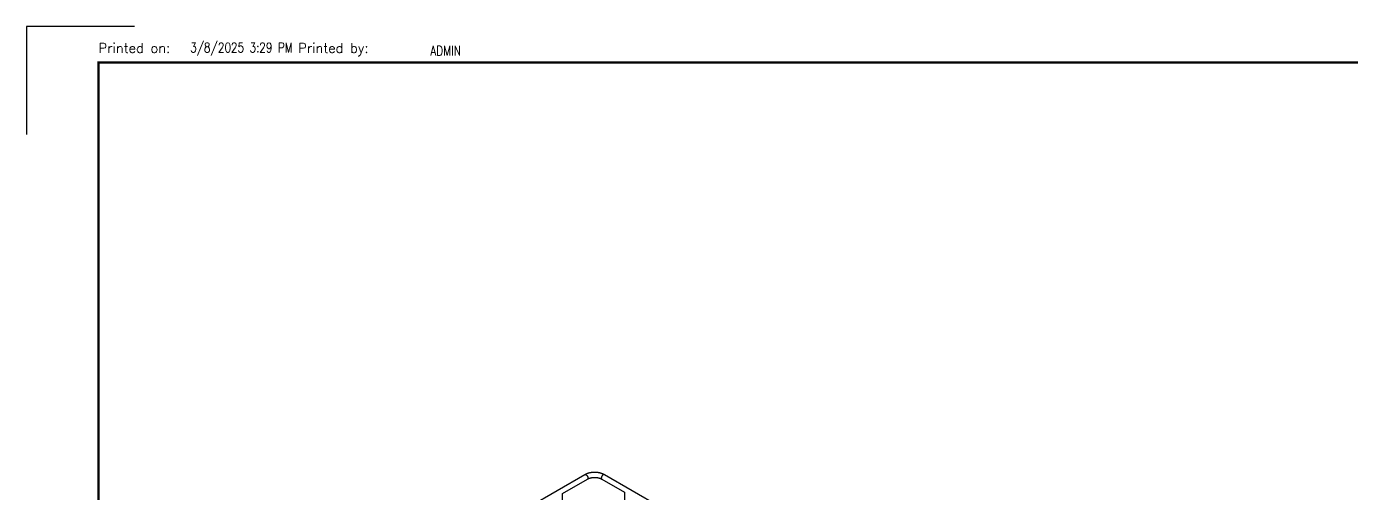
# Model space of a CAD drawing. Header units: millimetres. Extents: x 0 to 16187, y -20471 to 6290.
# Drawn here: x 0 to 552, y 2123 to 2318 of the extents above; entities that cross this region are included whole.
import ezdxf
from ezdxf.enums import TextEntityAlignment as Align

# ---------------------------------------------------------------- set-up
doc = ezdxf.new("R2010")
doc.units = ezdxf.units.MM
doc.layers.add('BORDER1', color=3, linetype='Continuous')
doc.layers.add('BORDER2', color=7, linetype='Continuous')
doc.styles.add('ROMANC', font='ROMANC', dxfattribs={"height": 5})
doc.styles.add('ROMANS', font='ROMANS.shx', dxfattribs={"width": 0.8})
doc.styles.add('ROMANT', font='ROMANT', dxfattribs={"height": 4})

# ---------------------------------------------------------------- blocks, each defined once
blk = doc.blocks.new('*U609')
at = {"layer": 'BORDER1', "color": 154, "true_color": 0x1859a9, "const_width": 1}
blk.add_lwpolyline([(1.81, 811), (1144, 811), (1144, 0), (0, 0), (0, 811)], close=True, dxfattribs=at)
at = {"layer": 'BORDER2'}
blk.add_lwpolyline([(15, 826), (-30, 826), (-30, 781)], dxfattribs=at)
at = {"layer": 'BORDER2', "style": 'ROMANS'}
blk.add_text('Printed on:                 Printed by:', height=4, dxfattribs=at).set_placement((0, 815))
at = {"layer": 'BORDER2', "char_height": 4, "attachment_point": 7, "style": 'ROMANS'}
for s, insert in [('3/8/2025 3:29 PM', (38.14, 813.89)), ('ADMIN', (138.14, 813.89))]:
    blk.add_mtext(s, dxfattribs=dict(at, insert=insert))
at = {"layer": 'BORDER2', "flags": 8}
for tag, height, style, p in [('REV-A', 3.24, 'ROMANS', (986.93, 140.25)), ('RE-A', 8.06, 'ROMANT', (1084.63, 7.17))]:
    blk.add_attdef(tag, text='', height=height, dxfattribs=dict(at, style=style)).set_placement(p, align=Align.CENTER)
at = {"layer": 'BORDER2', "style": 'ROMANS', "width": 3.830216}
blk.add_attdef('DATE-A', text='', height=3.24, dxfattribs=at).set_placement((995.51, 140.25), (1008.51, 140.25), align=Align.FIT)
at = {"layer": 'BORDER2'}
for tag, height, style, p in [('DRN-A', 3.24, 'ROMANS', (1018.38, 140.25)), ('CHD-A', 3.24, 'ROMANS', (1032.35, 140.25)), ('APD-A', 3.24, 'ROMANS', (1046.64, 140.25)), ('CONS_CONT_VEND', 4.2, 'ROMANC', (1061.39, 72.83))]:
    blk.add_attdef(tag, text='', height=height, dxfattribs=dict(at, style=style)).set_placement(p, align=Align.CENTER)
at = {"layer": 'BORDER2', "style": 'ROMANS', "width": 0.8}
for tag, p, height in [('1:X', (997.23, 122.55), 3.5), ('LOC', (1042.74, 122.55), 3.5), ('PROJ_NO', (1118.64, 122.55), 3.5), ('CONS_DRG_NO', (1011, 63), 3)]:
    blk.add_attdef(tag, p, '', height=height, dxfattribs=at)
at = {"layer": 'BORDER2', "lineweight": 30, "width": 0.8, "flags": 104}
blk.add_attdef('COMMENTS-A', text='', height=2.2, dxfattribs=at).set_placement((1055.21, 142.07), align=Align.MIDDLE_LEFT)
at = {"layer": 'BORDER2', "style": 'ROMANS', "width": 0.8}
for tag, p in [('PROJECT_TITLE_1', (1061.07, 55.35)), ('PROJECT_TITLE_2', (1061.07, 49.3))]:
    blk.add_attdef(tag, text='', height=3.5, dxfattribs=at).set_placement(p, align=Align.MIDDLE)
at = {"layer": 'BORDER2', "style": 'ROMANT', "width": 0.8}
for tag, p in [('DRG_TITLE_1', (1061.07, 36.31)), ('DRG_TITLE_2', (1061.07, 28.31)), ('DRG_TITLE_3', (1061.07, 20.31))]:
    blk.add_attdef(tag, text='', height=5, dxfattribs=at).set_placement(p, align=Align.CENTER)
at = {"layer": 'BORDER2', "style": 'ROMANT'}
for tag, p in [('AR', (995, 7.17)), ('PA', (1011.74, 7.17)), ('DC', (1028.45, 7.17)), ('TS', (1120.84, 7.17))]:
    blk.add_attdef(tag, p, '', height=8.06, dxfattribs=at)
for tag, p in [('SRNO', (1074.7, 7.17)), ('SH', (1115.8, 7.18))]:
    blk.add_attdef(tag, text='', height=8.06, dxfattribs=at).set_placement(p, align=Align.RIGHT)
at = {"layer": 'BORDER2', "style": 'ROMANS', "flags": 2}
blk.add_attdef('TB_VERSION', text='', height=2, dxfattribs=at).set_placement((1, -1), align=Align.TOP_LEFT)

msp = doc.modelspace()

# ---------------------------------------------------------------- linework, layer by layer
at = {"color": 7, "linetype": 'Continuous', "lineweight": 25}
for p, q in [((232.46812, 2131.17388), (81.53618, 2044.04273)), ((464.85302, 2001.71197), (240.5941, 2131.17388)), ((223.22707, 2123.40279), (233.52303, 2129.34652)), ((239.53919, 2129.34652), (248.99476, 2123.88794)), ((248.99476, 2123.88794), (248.99476, 2104.69269)), ((223.22707, 2104.20754), (223.22707, 2123.40279))]:
    msp.add_line(p, q, dxfattribs=at)
at = {"color": 7, "linetype": 'Continuous', "lineweight": 25, "flags": 128}
for points in [[(232.46812, 2131.17388), (232.54144, 2131.2058), (232.62258, 2131.22157), (232.7101, 2131.22088), (232.8025, 2131.20376), (232.89821, 2131.17049), (232.99558, 2131.12165)], [(232.99558, 2131.12165), (233.09295, 2131.05807), (233.18866, 2130.98084), (233.28106, 2130.89127), (233.36858, 2130.79091), (233.44971, 2130.68147), (233.52308, 2130.56482), (233.58742, 2130.44296), (233.64163, 2130.31797), (233.68479, 2130.19199), (233.71616, 2130.06718), (233.73519, 2129.94567), (233.74158, 2129.82955), (233.73519, 2129.72079), (233.71616, 2129.62126), (233.68479, 2129.53267), (233.64163, 2129.45652), (233.58742, 2129.39412), (233.52308, 2129.34655), (233.52303, 2129.34652)], [(240.06665, 2131.12165), (239.96927, 2131.05807), (239.87357, 2130.98084), (239.78116, 2130.89127), (239.69365, 2130.79091), (239.61251, 2130.68147), (239.53915, 2130.56482), (239.47481, 2130.44296), (239.42059, 2130.31797), (239.37743, 2130.19199), (239.34607, 2130.06718), (239.32703, 2129.94567), (239.32065, 2129.82955), (239.32703, 2129.72079), (239.34607, 2129.62126), (239.37743, 2129.53267), (239.42059, 2129.45652), (239.47481, 2129.39412), (239.53915, 2129.34655), (239.53919, 2129.34652)], [(240.5941, 2131.17388), (240.52078, 2131.2058), (240.43964, 2131.22157), (240.35213, 2131.22088), (240.25972, 2131.20376), (240.16402, 2131.17049), (240.06665, 2131.12165)]]:
    msp.add_lwpolyline(points, dxfattribs=at)
at = {"color": 7, "linetype": 'Continuous', "lineweight": 25}
for points, knots in [([(240.5941, 2131.17388), (240.5512, 2131.19821), (240.42928, 2131.26736), (240.22052, 2131.37438), (239.96549, 2131.49206), (239.7018, 2131.60043), (239.43035, 2131.69954), (239.15186, 2131.78922), (238.8671, 2131.8694), (238.57681, 2131.93999), (238.2817, 2132.00094), (237.9825, 2132.05219), (237.67993, 2132.09371), (237.37469, 2132.12547), (237.0675, 2132.14743), (236.75908, 2132.15958), (236.45013, 2132.16192), (236.14139, 2132.15444), (235.83356, 2132.13714), (235.52738, 2132.11005), (235.22354, 2132.07319), (234.92275, 2132.02659), (234.6257, 2131.97028), (234.33309, 2131.9043), (234.04559, 2131.8287), (233.76389, 2131.74351), (233.48869, 2131.64877), (233.22063, 2131.54459), (232.96066, 2131.43082), (232.70834, 2131.30822), (232.54832, 2131.21873), (232.46812, 2131.17388)], [0, 0, 0, 0, 0.019169212, 0.054483675, 0.089761973, 0.1250081, 0.160203016, 0.195335959, 0.230402543, 0.265403139, 0.300341551, 0.335224004, 0.370058386, 0.404853711, 0.439619733, 0.474366698, 0.509105164, 0.543845893, 0.578597006, 0.613368584, 0.648171566, 0.683016796, 0.717914883, 0.752875993, 0.787909542, 0.823023733, 0.858224904, 0.893516614, 0.928898421, 0.964364289, 1, 1, 1, 1]), ([(233.52303, 2129.34652), (233.55044, 2129.36206), (233.63028, 2129.40734), (233.77177, 2129.4798), (233.95084, 2129.56201), (234.14108, 2129.63952), (234.34159, 2129.71179), (234.55163, 2129.77824), (234.77031, 2129.83837), (234.99674, 2129.89173), (235.22993, 2129.93793), (235.46889, 2129.97663), (235.71257, 2130.00755), (235.95992, 2130.03047), (236.20984, 2130.04522), (236.46125, 2130.05169), (236.71304, 2130.04983), (236.96408, 2130.03966), (237.21326, 2130.02123), (237.45946, 2129.99467), (237.70161, 2129.96016), (237.93863, 2129.91794), (238.16948, 2129.86831), (238.39315, 2129.81164), (238.60867, 2129.74833), (238.81508, 2129.67889), (239.0116, 2129.60385), (239.19711, 2129.52377), (239.37479, 2129.43825), (239.48362, 2129.37753), (239.53919, 2129.34652)], [0, 0, 0, 0, 0.018543658, 0.054032016, 0.08964728, 0.125412405, 0.161330055, 0.197396311, 0.233602634, 0.269937307, 0.306386473, 0.342934879, 0.379566395, 0.416264364, 0.453011837, 0.489791708, 0.526586799, 0.563378618, 0.600145478, 0.636870165, 0.673535515, 0.710124488, 0.746620301, 0.783006646, 0.819268027, 0.855390258, 0.891361167, 0.927171588, 0.962816714, 1, 1, 1, 1])]:
    msp.add_open_spline(points, degree=3, knots=knots, dxfattribs=at)

# ---------------------------------------------------------------- block references
at = {"layer": 'BORDER1'}
msp.add_blockref('*U609', (30, 1491.98256), dxfattribs=at)

doc.saveas('drawing.dxf')
